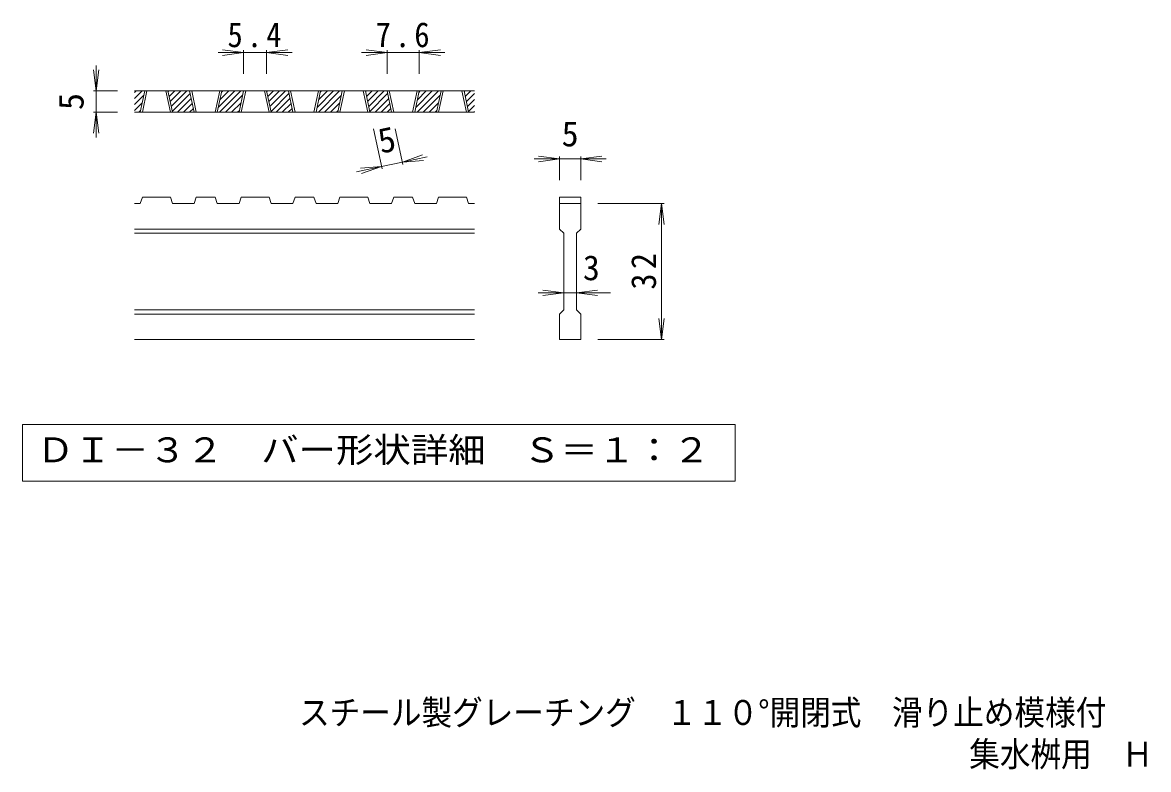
# Model space of a CAD drawing. Units: millimetres on the paper, enlarged 6 times, with parts at other scales. Extents: x -880 to 876, y -823 to 756.
# Drawn here: x -707 to 87, y -823 to -295 of the extents above; entities that cross this region are included whole.
import ezdxf
from ezdxf.enums import TextEntityAlignment as Align

# ---------------------------------------------------------------- set-up
doc = ezdxf.new("R2010")
doc.units = ezdxf.units.MM
doc.header["$LTSCALE"] = 6
doc.layers.add('D-0_通り芯', color=3, linetype='Continuous', lineweight=9)
doc.layers.add('D-4_寸法', color=7, linetype='Continuous', lineweight=9)
doc.layers.add('F-5_F-5ﾚｲﾔ', color=2, linetype='Continuous')
doc.styles.add('ＭＳ ゴシック', font='')
doc.styles.get('ＭＳ ゴシック').set_extended_font_data('MS Gothic')

msp = doc.modelspace()

# ---------------------------------------------------------------- linework, layer by layer
at = {"layer": 'D-0_通り芯'}
for p, q in [((-628.219, -349.148), (-622.779, -343.708)), ((-628.219, -344.905), (-627.021, -343.708)), ((-388.219, -343.708), (-628.219, -343.708)), ((-628.219, -353.39), (-621.521, -346.693)), ((-624.093, -358.708), (-620.883, -343.708)), ((-622.593, -358.708), (-619.383, -343.708)), ((-606.093, -343.708), (-602.883, -358.708)), ((-604.593, -343.708), (-601.383, -358.708)), ((-604.49, -344.186), (-604.011, -343.708)), ((-603.742, -347.681), (-599.769, -343.708)), ((-602.994, -351.176), (-595.526, -343.708)), ((-602.246, -354.671), (-591.283, -343.708)), ((-601.499, -358.166), (-588.863, -345.53)), ((-597.798, -358.708), (-588.115, -349.025)), ((-586.043, -358.708), (-589.253, -343.708)), ((-584.543, -358.708), (-587.753, -343.708)), ((-568.043, -343.708), (-571.253, -358.708)), ((-566.543, -343.708), (-569.753, -358.708)), ((-569.048, -355.413), (-557.342, -343.708)), ((-568.1, -358.708), (-553.099, -343.708)), ((-567.893, -350.016), (-561.585, -343.708)), ((-566.738, -344.618), (-565.827, -343.708)), ((-563.857, -358.708), (-551.842, -346.693)), ((-554.413, -358.708), (-551.203, -343.708)), ((-552.913, -358.708), (-549.703, -343.708)), ((-536.413, -343.708), (-533.203, -358.708)), ((-534.913, -343.708), (-531.703, -358.708)), ((-534.811, -344.186), (-534.332, -343.708)), ((-534.063, -347.681), (-530.089, -343.708)), ((-533.315, -351.176), (-525.847, -343.708)), ((-532.567, -354.671), (-521.604, -343.708)), ((-531.819, -358.166), (-519.184, -345.53)), ((-528.119, -358.708), (-518.436, -349.025)), ((-516.364, -358.708), (-519.574, -343.708)), ((-514.864, -358.708), (-518.074, -343.708)), ((-498.364, -343.708), (-501.574, -358.708)), ((-496.864, -343.708), (-500.074, -358.708)), ((-499.369, -355.413), (-487.663, -343.708)), ((-498.42, -358.708), (-483.42, -343.708)), ((-498.214, -350.016), (-491.906, -343.708)), ((-497.059, -344.618), (-496.148, -343.708)), ((-494.178, -358.708), (-482.163, -346.693)), ((-484.734, -358.708), (-481.524, -343.708)), ((-483.234, -358.708), (-480.024, -343.708)), ((-466.734, -343.708), (-463.524, -358.708)), ((-465.234, -343.708), (-462.024, -358.708)), ((-465.132, -344.186), (-464.653, -343.708)), ((-464.384, -347.681), (-460.41, -343.708)), ((-463.636, -351.176), (-456.167, -343.708)), ((-462.888, -354.671), (-451.925, -343.708)), ((-462.14, -358.166), (-449.505, -345.53)), ((-458.44, -358.708), (-448.757, -349.025)), ((-446.684, -358.708), (-449.894, -343.708)), ((-445.184, -358.708), (-448.394, -343.708)), ((-428.684, -343.708), (-431.894, -358.708)), ((-427.184, -343.708), (-430.394, -358.708)), ((-429.689, -355.413), (-417.984, -343.708)), ((-428.741, -358.708), (-413.741, -343.708)), ((-428.534, -350.016), (-422.226, -343.708)), ((-427.379, -344.618), (-426.469, -343.708)), ((-424.499, -358.708), (-412.484, -346.693)), ((-415.055, -358.708), (-411.845, -343.708)), ((-413.555, -358.708), (-410.345, -343.708)), ((-397.055, -343.708), (-393.845, -358.708)), ((-395.555, -343.708), (-392.345, -358.708)), ((-395.452, -344.186), (-394.973, -343.708)), ((-394.705, -347.681), (-390.731, -343.708)), ((-393.957, -351.176), (-388.219, -345.438)), ((-628.219, -357.633), (-622.677, -352.091)), ((-625.051, -358.708), (-623.832, -357.488)), ((-593.556, -358.708), (-587.367, -352.519)), ((-589.313, -358.708), (-586.619, -356.014)), ((-559.614, -358.708), (-552.997, -352.091)), ((-555.372, -358.708), (-554.152, -357.488)), ((-523.876, -358.708), (-517.688, -352.519)), ((-519.634, -358.708), (-516.94, -356.014)), ((-489.935, -358.708), (-483.318, -352.091)), ((-485.693, -358.708), (-484.473, -357.488)), ((-454.197, -358.708), (-448.009, -352.519)), ((-449.954, -358.708), (-447.261, -356.014)), ((-420.256, -358.708), (-413.639, -352.091)), ((-416.013, -358.708), (-414.794, -357.488)), ((-393.209, -354.671), (-388.219, -349.681)), ((-392.461, -358.166), (-388.219, -353.923)), ((-388.219, -358.708), (-628.219, -358.708)), ((-388.76, -358.708), (-388.219, -358.166)), ((-624.093, -423.207), (-622.593, -418.708)), ((-602.883, -418.708), (-622.593, -418.708)), ((-602.883, -418.708), (-601.383, -423.207)), ((-586.043, -423.207), (-584.543, -418.708)), ((-571.253, -418.708), (-584.543, -418.708)), ((-571.253, -418.708), (-569.753, -423.207)), ((-554.413, -423.207), (-552.913, -418.708)), ((-533.203, -418.708), (-552.913, -418.708)), ((-531.703, -423.207), (-533.203, -418.708)), ((-516.364, -423.207), (-514.864, -418.708)), ((-501.574, -418.708), (-514.864, -418.708)), ((-501.574, -418.708), (-500.074, -423.207)), ((-484.734, -423.207), (-483.234, -418.708)), ((-483.234, -418.708), (-463.524, -418.708)), ((-462.024, -423.207), (-463.524, -418.708)), ((-446.684, -423.207), (-445.184, -418.708)), ((-431.894, -418.708), (-445.184, -418.708)), ((-431.894, -418.708), (-430.394, -423.207)), ((-415.055, -423.207), (-413.555, -418.708)), ((-413.555, -418.708), (-393.845, -418.708)), ((-392.345, -423.207), (-393.845, -418.708)), ((-328.219, -418.708), (-313.219, -418.708)), ((-328.219, -418.708), (-328.219, -423.207)), ((-313.219, -418.708), (-313.219, -423.207)), ((-624.093, -423.207), (-628.219, -423.207)), ((-586.043, -423.207), (-601.383, -423.207)), ((-554.413, -423.207), (-569.753, -423.207)), ((-516.364, -423.207), (-531.703, -423.207)), ((-484.734, -423.207), (-500.074, -423.207)), ((-446.684, -423.207), (-462.024, -423.207)), ((-415.055, -423.207), (-430.394, -423.207)), ((-388.219, -423.207), (-392.345, -423.207)), ((-328.219, -423.207), (-313.219, -423.207)), ((-328.219, -441.207), (-328.219, -423.207)), ((-313.219, -423.207), (-313.219, -441.207)), ((-388.219, -441.207), (-628.219, -441.207)), ((-388.219, -444.207), (-628.219, -444.207)), ((-328.219, -441.207), (-325.219, -444.207)), ((-316.219, -444.207), (-313.219, -441.207)), ((-316.219, -444.207), (-316.219, -498.208)), ((-388.219, -498.208), (-628.219, -498.208)), ((-316.219, -498.208), (-313.219, -501.208)), ((-388.219, -501.208), (-628.219, -501.208)), ((-313.219, -501.208), (-313.219, -519.208)), ((-388.219, -519.208), (-628.219, -519.208)), ((-313.219, -519.208), (-328.219, -519.208))]:
    msp.add_line(p, q, dxfattribs=at)
msp.add_lwpolyline([(-328.219, -519.208), (-328.219, -501.208), (-325.219, -498.208), (-325.219, -444.207)], dxfattribs=at)
at = {"layer": 'D-0_通り芯', "color": 7}
msp.add_lwpolyline([(-707.211, -579.208), (-707.211, -619.078), (-204.226, -619.078), (-204.226, -579.208)], close=True, dxfattribs=at)
at = {"layer": 'D-4_寸法'}
for p, q in [((-551.203, -316.708), (-569.203, -316.708)), ((-551.203, -316.708), (-566.075, -314.75)), ((-551.203, -316.708), (-566.075, -318.665)), ((-551.203, -314.908), (-551.203, -331.708)), ((-534.913, -316.708), (-551.203, -316.708)), ((-534.913, -316.708), (-520.042, -314.75)), ((-534.913, -314.908), (-534.913, -331.708)), ((-534.913, -316.708), (-520.042, -318.665)), ((-534.913, -316.708), (-516.913, -316.708)), ((-449.894, -316.708), (-467.894, -316.708)), ((-449.894, -316.708), (-464.766, -314.75)), ((-449.894, -316.708), (-464.766, -318.665)), ((-449.894, -314.908), (-449.894, -331.708)), ((-427.184, -316.708), (-449.894, -316.708)), ((-427.184, -316.708), (-412.313, -314.75)), ((-427.184, -314.908), (-427.184, -331.708)), ((-427.184, -316.708), (-412.313, -318.665)), ((-427.184, -316.708), (-409.184, -316.708)), ((-655.219, -343.708), (-655.219, -325.708)), ((-655.219, -343.708), (-657.177, -328.836)), ((-655.219, -343.708), (-653.261, -328.836)), ((-657.019, -343.708), (-640.219, -343.708)), ((-655.219, -343.708), (-655.219, -358.708)), ((-655.219, -358.708), (-657.177, -373.579)), ((-657.019, -358.708), (-640.219, -358.708)), ((-655.219, -358.708), (-653.261, -373.579)), ((-655.219, -358.708), (-655.219, -376.708)), ((-453.442, -398.81), (-459.513, -370.442)), ((-438.774, -395.671), (-444.173, -370.442)), ((-439.151, -393.911), (-425.018, -388.884)), ((-453.819, -397.05), (-471.421, -400.816)), ((-453.819, -397.05), (-468.771, -398.247)), ((-453.819, -397.05), (-467.952, -402.076)), ((-439.151, -393.911), (-453.819, -397.05)), ((-439.151, -393.911), (-421.55, -390.144)), ((-439.151, -393.911), (-424.199, -392.713)), ((-328.219, -391.708), (-346.219, -391.708)), ((-328.219, -391.708), (-343.09, -389.75)), ((-328.219, -391.708), (-343.09, -393.666)), ((-328.219, -389.908), (-328.219, -406.708)), ((-313.219, -391.708), (-328.219, -391.708)), ((-313.219, -391.708), (-298.347, -389.75)), ((-313.219, -389.908), (-313.219, -406.708)), ((-313.219, -391.708), (-298.347, -393.666)), ((-313.219, -391.708), (-295.219, -391.708)), ((-254.419, -423.207), (-301.219, -423.207)), ((-256.219, -423.207), (-258.177, -438.079)), ((-256.219, -423.207), (-254.261, -438.079)), ((-256.219, -519.208), (-256.219, -423.207)), ((-325.219, -486.207), (-340.091, -484.25)), ((-316.219, -486.207), (-301.347, -484.25)), ((-325.219, -486.207), (-343.219, -486.207)), ((-325.219, -486.207), (-340.091, -488.165)), ((-316.219, -486.207), (-325.219, -486.207)), ((-316.219, -486.207), (-301.347, -488.165)), ((-316.219, -486.207), (-292.219, -486.207)), ((-256.219, -519.208), (-258.177, -504.336)), ((-256.219, -519.208), (-254.261, -504.336)), ((-254.419, -519.208), (-301.219, -519.208))]:
    msp.add_line(p, q, dxfattribs=at)

# ---------------------------------------------------------------- texts
at = {"layer": 'D-0_通り芯', "color": 2, "style": 'ＭＳ ゴシック', "width": 1.1}
msp.add_text('ＤＩ－３２\u3000バー形状詳細\u3000Ｓ＝１：２', height=17.6, dxfattribs=at).set_placement((-697.219, -611.143), align=Align.BOTTOM_LEFT)
at = {"layer": 'D-4_寸法', "color": 2, "style": 'ＭＳ ゴシック'}
for rotation, p in [(90, (-658.819, -357.208)), (12.079, (-453.106, -393.215))]:
    msp.add_text('5', height=17.6, rotation=rotation, dxfattribs=at).set_placement(p, align=Align.BOTTOM_LEFT)
for s, p in [('5', (-326.719, -388.108)), ('3', (-311.719, -482.607))]:
    msp.add_text(s, height=17.6, dxfattribs=at).set_placement(p, align=Align.BOTTOM_LEFT)
at = {"layer": 'D-4_寸法', "color": 2, "char_height": 17.6, "attachment_point": 7, "style": 'ＭＳ ゴシック'}
for s, insert in [('\\T1.27;\\W0.9;5.4', (-562.558, -313.108)), ('\\T1.27;\\W0.9;7.6', (-458.039, -313.108))]:
    msp.add_mtext(s, dxfattribs=dict(at, insert=insert))
at = {"layer": 'D-4_寸法', "color": 2, "insert": (-259.819, -483.958), "char_height": 17.6, "attachment_point": 7, "rotation": 90, "style": 'ＭＳ ゴシック'}
msp.add_mtext('\\T1.27;\\W0.95;32', dxfattribs=at)
at = {"layer": 'F-5_F-5ﾚｲﾔ', "style": 'ＭＳ ゴシック', "width": 0.9}
for s, p in [('スチール製グレーチング\u3000１１０°開閉式\u3000滑り止め模様付', (-512.046, -796.524)), ('集水桝用\u3000ＨＸＦ\u3000３４３２', (-39.071, -825.907))]:
    msp.add_text(s, height=17.6, dxfattribs=at).set_placement(p, align=Align.BOTTOM_LEFT)

doc.saveas('drawing.dxf')
